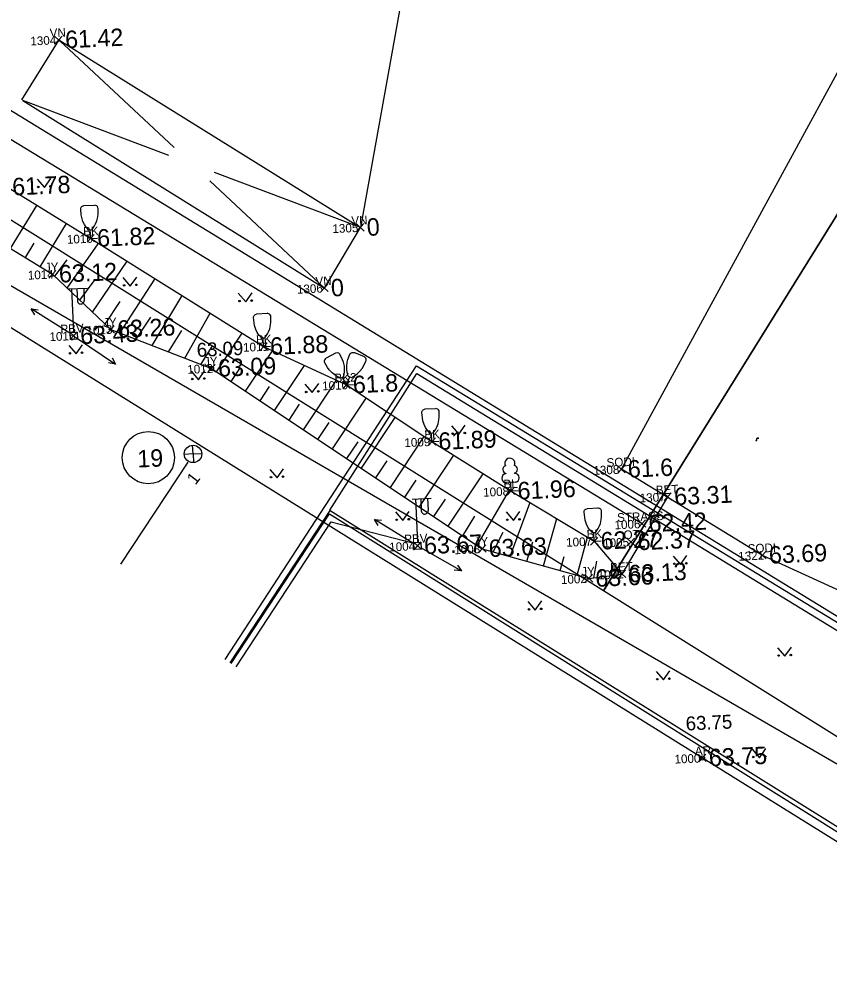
# Model space of a CAD drawing. Extents: x 641745 to 642007, y 6457342 to 6457597.
# Drawn here: x 641868.8 to 641915.4, y 6457342.1 to 6457396.3 of the extents above; entities that cross this region are included whole.
import ezdxf

# ---------------------------------------------------------------- set-up
doc = ezdxf.new("R2010")
doc.units = 0
for name, color, linetype in [('01_HOONED', 7, 'Continuous'), ('03_SITUATSIOON', 7, 'Continuous'), ('04_OK', 7, 'Continuous'), ('10_PUUD', 7, 'Continuous'), ('11_VALGUSPOST', 7, 'Continuous'), ('12_MPPOST', 7, 'Continuous'), ('15_VEETORU', 7, 'Continuous'), ('16_SOOJATORU', 7, 'Continuous'), ('20_KPKAABEL', 7, 'Continuous'), ('21_MPKAABEL', 7, 'Continuous'), ('28_AIAD', 7, 'Continuous'), ('30_TEEAARED', 7, 'Continuous'), ('40_KRUNDIPIIR', 7, 'Continuous'), ('41_KOLVIKUPIIR', 7, 'Continuous'), ('42_JARSAK', 7, 'Continuous'), ('49_ABIINFO', 7, 'Continuous'), ('54_PUNKTID', 7, 'Continuous'), ('59_VKORGUS', 7, 'Continuous'), ('62_JRKNR', 7, 'Continuous'), ('63_KARVUD', 7, 'Continuous')]:
    doc.layers.add(name, color=color, linetype=linetype)

# ---------------------------------------------------------------- blocks, each defined once
blk = doc.blocks.new('PBV')
at = {"layer": '63_KARVUD'}
for p, q in [((-200, 2700), (900, 2700)), ((0, 2700), (0, 200)), ((300, 2700), (300, 2000)), ((700, 2700), (700, 2000))]:
    blk.add_line(p, q, dxfattribs=at)
blk.add_lwpolyline([(-200, 200), (200, 200), (200, -200), (-200, -200)], close=True, dxfattribs=at)
blk.add_arc((500, 2000), 200, 179.9393, 0.0607, dxfattribs=at)
blk = doc.blocks.new('VKITPU')
at = {"layer": '63_KARVUD'}
for p, q in [((-300, 1900), (300, 1900)), ((-100, 500), (100, 500)), ((0, 0), (0, 500)), ((0, 0), (400, 0))]:
    blk.add_line(p, q, dxfattribs=at)
for points in [[(-100, 500), (-258.4, 712.96), (-322.92, 824.71), (-400, 1000), (-461.28, 1225.3), (-484.95, 1381.3), (-500, 1700), (-497.94, 1741.58), (-468.34, 1813.02), (-428.03, 1850.1), (-300, 1900)], [(100, 500), (258.4, 712.96), (322.92, 824.71), (400, 1000), (461.28, 1225.3), (484.95, 1381.3), (500, 1700), (497.94, 1741.58), (468.34, 1813.02), (428.03, 1850.1), (300, 1900)]]:
    blk.add_lwpolyline(points, dxfattribs=at)
blk = doc.blocks.new('VLAIPU')
at = {"layer": '63_KARVUD'}
for p, q in [((-250, 1032.06), (-250, 1000)), ((250, 1032.06), (250, 1000)), ((250, 500), (-250, 500)), ((0, 0), (0, 500)), ((400, 0), (0, 0))]:
    blk.add_line(p, q, dxfattribs=at)
for centre, radius, start, end in [((0, 1600), 291.55, 332.5799, 207.4201), ((-200, 1250), 223.61, 105.2441, 257.079033), ((200, 1250), 223.61, 282.920967, 74.7559), ((-250, 750), 250, 90.000006, 270), ((250, 750), 250, 270, 89.999994)]:
    blk.add_arc(centre, radius, start, end, dxfattribs=at)
blk = doc.blocks.new('V2KITP')
at = {"layer": '63_KARVUD'}
for p, q in [((-544.6, 1844.84), (-1086.51, 1587.29)), ((544.6, 1844.84), (1086.51, 1587.29)), ((-124.29, 494.52), (-304.94, 408.67)), ((0, 0), (-214.62, 451.6)), ((0, 0), (214.62, 451.6)), ((0, 0), (400, 0)), ((124.29, 494.52), (304.94, 408.67))]:
    blk.add_line(p, q, dxfattribs=at)
for points in [[(-124.29, 494.52), (-72.64, 754.86), (-62.34, 883.48), (-67.96, 1074.89), (-109.33, 1304.68), (-154.9, 1455.74), (-278.11, 1750.05), (-297.82, 1786.72), (-355.21, 1838.54), (-407.54, 1854.72), (-544.6, 1844.84)], [(124.29, 494.52), (72.64, 754.86), (62.34, 883.48), (67.96, 1074.89), (109.33, 1304.68), (154.9, 1455.74), (278.11, 1750.05), (297.82, 1786.72), (355.21, 1838.54), (407.54, 1854.72), (544.6, 1844.84)], [(-304.94, 408.67), (-539.42, 533.02), (-645.66, 606.26), (-790.52, 731.5), (-942.57, 908.69), (-1030.91, 1039.42), (-1181.3, 1320.81), (-1197.29, 1359.25), (-1201.22, 1436.48), (-1180.73, 1487.27), (-1086.51, 1587.29)], [(304.94, 408.67), (539.42, 533.02), (645.66, 606.26), (790.52, 731.5), (942.57, 908.69), (1030.91, 1039.42), (1181.3, 1320.81), (1197.29, 1359.25), (1201.22, 1436.48), (1180.73, 1487.27), (1086.51, 1587.29)]]:
    blk.add_lwpolyline(points, dxfattribs=at)
blk = doc.blocks.new('VMURU_')
at = {"layer": '63_KARVUD'}
for p, q in [((-403, 505.28), (0, 0)), ((0, 0), (397, 505.28))]:
    blk.add_line(p, q, dxfattribs=at)
for centre, radius in [((-353, 55.28), 42.8), ((347, 55.28), 45.22)]:
    blk.add_circle(centre, radius, dxfattribs=at)
blk = doc.blocks.new('TONGER')
for points in [[(-19, 90), (-65, 81), (-65, 99)], [(10, 32), (-15, -11), (-28, 1)], [(70, 10), (84, -34), (66, -36)]]:
    blk.add_lwpolyline(points, close=True)
blk.add_arc((61, 90), 126, 163.4234, 295.1745)
blk = doc.blocks.new('WMNOOL')
at = {"layer": '63_KARVUD'}
blk.add_line((200, 0), (2900, 0), dxfattribs=at)
blk.add_lwpolyline([(2535.93, 176.13), (2900, 0), (2530.75, -176.23)], dxfattribs=at)
blk = doc.blocks.new('VKANKA')
at = {"layer": '63_KARVUD'}
for q in [(-500, 0), (0, 500), (500, 0), (0, -500)]:
    blk.add_line((0, 0), q, dxfattribs=at)
blk.add_circle((0, 0), 500, dxfattribs=at)

msp = doc.modelspace()

# ---------------------------------------------------------------- linework, layer by layer
at = {"layer": '01_HOONED'}
for p, q in [((641871.076, 6457395.116), (641868.941, 6457391.68)), ((641871.076, 6457395.116), (641888.414, 6457384.338)), ((641871.076, 6457395.116), (641877.707, 6457388.927)), ((641869.014, 6457391.635), (641886.351, 6457380.857)), ((641877.41, 6457388.477), (641869.014, 6457391.635)), ((641888.414, 6457384.338), (641880.034, 6457387.49)), ((641879.756, 6457387.014), (641886.351, 6457380.857)), ((641886.351, 6457380.857), (641888.414, 6457384.338))]:
    msp.add_line(p, q, dxfattribs=at)
at = {"layer": '03_SITUATSIOON'}
msp.add_line((641903.453, 6457364.432), (641906.083, 6457368.872), dxfattribs=at)
msp.add_lwpolyline([(641903.416, 6457370.451), (641925.897, 6457411.726), (641937.326, 6457413.224), (641949.991, 6457428.447), (641961.112, 6457421.452), (641962.003, 6457414.702), (641958.06, 6457409.307), (641955.521, 6457396.126), (641947.93, 6457383.078), (641926.138, 6457360.259), (641920.493, 6457361.41), (641911.525, 6457365.509), (641903.416, 6457370.451)], dxfattribs=at)
at = {"layer": '04_OK'}
msp.add_line((641878.494, 6457370.86), (641874.628, 6457365.009), dxfattribs=at)
msp.add_circle((641876.228, 6457371.123), 1.5, dxfattribs=at)
at = {"layer": '15_VEETORU'}
msp.add_line((641824.101, 6457406.578), (641928.71, 6457346.066), dxfattribs=at)
at = {"layer": '16_SOOJATORU'}
msp.add_lwpolyline([(641904.605, 6457367.322), (641859.321, 6457394.855), (641858.08, 6457393.011), (641855.248, 6457394.747), (641856.379, 6457396.947), (641827.67, 6457414.657), (641828.34, 6457415.698), (641832.824, 6457423.114), (641832.824, 6457423.114)], dxfattribs=at)
at = {"layer": '20_KPKAABEL'}
msp.add_lwpolyline([(641880.641, 6457359.522), (641891.641, 6457376.389), (641923.987, 6457356.692), (641932.857, 6457369.872), (642006.743, 6457460.009)], dxfattribs=at)
at = {"layer": '21_MPKAABEL'}
for points in [[(641886.657, 6457368.1), (641891.656, 6457375.95), (641931.576, 6457351.555)], [(641880.934, 6457359.336), (641886.673, 6457368.094), (641926.764, 6457343.126)], [(641880.992, 6457359.299), (641886.647, 6457367.885), (641926.671, 6457342.841)], [(641881.286, 6457359.112), (641886.737, 6457367.433), (641891.495, 6457366.208)]]:
    msp.add_lwpolyline(points, dxfattribs=at)
at = {"layer": '28_AIAD'}
msp.add_line((641835.892, 6457410.904), (641921.786, 6457358.365), dxfattribs=at)
at = {"layer": '30_TEEAARED'}
msp.add_lwpolyline([(641926.93, 6457342.144), (641828.278, 6457403.482), (641823.714, 6457406.33)], dxfattribs=at)
at = {"layer": '40_KRUNDIPIIR'}
for points in [[(641902.395, 6457363.466), (641757.522, 6457454.056), (641764.364, 6457465.092), (641767.381, 6457463.206), (641787.55, 6457495.157), (641782.587, 6457498.708), (641820.173, 6457559.244), (641847.517, 6457582.948), (641974.068, 6457478.846)], [(641928.024, 6457347.458), (641902.395, 6457363.466), (641974.068, 6457478.846), (641991.127, 6457450.509), (641945.568, 6457376.109)]]:
    msp.add_lwpolyline(points, close=True, dxfattribs=at)
at = {"layer": '41_KOLVIKUPIIR'}
msp.add_line((641897.774, 6457436.134), (641888.414, 6457384.338), dxfattribs=at)
at = {"layer": '42_JARSAK'}
for p, q in [((641868.311, 6457383.129), (641869.829, 6457385.61)), ((641870.017, 6457382.086), (641871.533, 6457384.563)), ((641869.164, 6457382.608), (641869.67, 6457383.434)), ((641871.573, 6457380.846), (641873.338, 6457383.41)), ((641870.848, 6457381.535), (641871.564, 6457382.488)), ((641873.024, 6457379.47), (641875.005, 6457382.411)), ((641872.298, 6457380.158), (641873.17, 6457381.361)), ((641874.591, 6457378.278), (641876.595, 6457381.365)), ((641876.457, 6457377.558), (641878.16, 6457380.394)), ((641873.749, 6457378.782), (641874.608, 6457380.08)), ((641875.524, 6457377.918), (641876.364, 6457379.186)), ((641878.322, 6457376.838), (641879.775, 6457379.42)), ((641877.389, 6457377.198), (641878.16, 6457378.422)), ((641880.153, 6457376.05), (641881.628, 6457378.266)), ((641879.255, 6457376.478), (641879.899, 6457377.498)), ((641881.818, 6457374.942), (641883.363, 6457377.264)), ((641880.985, 6457375.496), (641881.482, 6457376.243)), ((641883.482, 6457373.834), (641885.2, 6457376.414)), ((641885.147, 6457372.726), (641887.036, 6457375.564)), ((641882.65, 6457374.388), (641883.194, 6457375.205)), ((641886.812, 6457371.618), (641888.756, 6457374.539)), ((641884.315, 6457373.28), (641884.916, 6457374.183)), ((641888.477, 6457370.51), (641890.423, 6457373.435)), ((641885.979, 6457372.172), (641886.627, 6457373.145)), ((641890.141, 6457369.402), (641892.09, 6457372.33)), ((641887.644, 6457371.064), (641888.293, 6457372.038)), ((641891.806, 6457368.294), (641893.78, 6457371.259)), ((641889.309, 6457369.956), (641889.958, 6457370.931)), ((641893.471, 6457367.186), (641895.476, 6457370.199)), ((641890.974, 6457368.848), (641891.626, 6457369.828)), ((641895.136, 6457366.078), (641896.984, 6457369.26)), ((641892.639, 6457367.74), (641893.302, 6457368.736)), ((641897.018, 6457365.443), (641898.164, 6457368.498)), ((641894.303, 6457366.632), (641895.002, 6457367.762)), ((641898.944, 6457364.906), (641899.7, 6457367.618)), ((641896.054, 6457365.712), (641896.63, 6457366.844)), ((641897.981, 6457365.175), (641898.329, 6457366.282)), ((641900.87, 6457364.369), (641901.478, 6457366.547)), ((641899.907, 6457364.637), (641900.134, 6457365.452)), ((641901.842, 6457364.219), (641902.013, 6457365.175)), ((641902.833, 6457364.35), (641902.948, 6457364.985))]:
    msp.add_line(p, q, dxfattribs=at)
for points in [[(641826.737, 6457413.982), (641843.898, 6457401.447), (641853.509, 6457395.329), (641863.343, 6457389.598), (641872.916, 6457383.712), (641882.853, 6457377.5), (641887.612, 6457375.298), (641892.527, 6457372.041), (641897.077, 6457369.199), (641901.853, 6457366.321), (641903.453, 6457364.432)], [(641827.084, 6457412.748), (641827.583, 6457410.971), (641827.753, 6457409.526), (641840.611, 6457400.401), (641850.812, 6457393.835), (641870.72, 6457381.656), (641874.068, 6457378.48), (641879.86, 6457376.245), (641895.418, 6457365.89), (641901.547, 6457364.18), (641903.453, 6457364.432)]]:
    msp.add_lwpolyline(points, dxfattribs=at)
at = {"layer": '54_PUNKTID'}
for p, q in [((641870.855, 6457395.318), (641871.298, 6457394.914)), ((641870.874, 6457394.895), (641871.279, 6457395.337)), ((641888.211, 6457384.117), (641888.616, 6457384.56)), ((641888.193, 6457384.541), (641888.635, 6457384.136)), ((641872.695, 6457383.915), (641873.137, 6457383.51)), ((641872.714, 6457383.491), (641873.118, 6457383.934)), ((641870.498, 6457381.858), (641870.941, 6457381.453)), ((641870.517, 6457381.434), (641870.922, 6457381.877)), ((641886.13, 6457381.059), (641886.573, 6457380.655)), ((641886.149, 6457380.636), (641886.554, 6457381.078)), ((641873.846, 6457378.682), (641874.289, 6457378.277)), ((641873.865, 6457378.258), (641874.27, 6457378.701)), ((641871.72, 6457378.324), (641872.163, 6457377.919)), ((641871.739, 6457377.9), (641872.144, 6457378.343)), ((641882.632, 6457377.703), (641883.075, 6457377.298)), ((641882.651, 6457377.279), (641883.056, 6457377.722)), ((641879.639, 6457376.447), (641880.082, 6457376.042)), ((641879.658, 6457376.023), (641880.063, 6457376.466)), ((641887.391, 6457375.5), (641887.833, 6457375.095)), ((641887.41, 6457375.076), (641887.815, 6457375.519)), ((641892.305, 6457372.243), (641892.748, 6457371.839)), ((641892.324, 6457371.82), (641892.729, 6457372.262)), ((641903.194, 6457370.653), (641903.637, 6457370.248)), ((641903.213, 6457370.229), (641903.618, 6457370.672)), ((641896.856, 6457369.401), (641897.299, 6457368.996)), ((641896.875, 6457368.977), (641897.28, 6457369.42)), ((641905.862, 6457369.075), (641906.304, 6457368.67)), ((641905.881, 6457368.651), (641906.285, 6457369.094)), ((641904.384, 6457367.524), (641904.827, 6457367.119)), ((641904.403, 6457367.1), (641904.808, 6457367.543)), ((641891.483, 6457366.258), (641891.925, 6457365.853)), ((641891.502, 6457365.834), (641891.906, 6457366.277)), ((641901.632, 6457366.523), (641902.075, 6457366.119)), ((641901.651, 6457366.1), (641902.056, 6457366.542)), ((641903.754, 6457366.484), (641904.196, 6457366.079)), ((641903.772, 6457366.06), (641904.177, 6457366.503)), ((641895.197, 6457366.092), (641895.639, 6457365.687)), ((641895.216, 6457365.668), (641895.62, 6457366.111)), ((641911.304, 6457365.711), (641911.747, 6457365.307)), ((641911.323, 6457365.288), (641911.728, 6457365.73)), ((641903.232, 6457364.634), (641903.675, 6457364.229)), ((641903.251, 6457364.21), (641903.656, 6457364.653)), ((641901.326, 6457364.382), (641901.768, 6457363.977)), ((641901.345, 6457363.959), (641901.75, 6457364.401)), ((641907.854, 6457354.07), (641908.297, 6457353.665)), ((641907.873, 6457353.646), (641908.278, 6457354.089))]:
    msp.add_line(p, q, dxfattribs=at)
at = {"layer": '59_VKORGUS'}
for centre in [(641879.86, 6457376.245), (641908.075, 6457353.867)]:
    msp.add_circle(centre, 0.12, dxfattribs=at)

# ---------------------------------------------------------------- block references
at = {"layer": '03_SITUATSIOON', "xscale": 0.000999898960798439, "yscale": 0.0009998989607984392, "rotation": -85.17895182385338}
msp.add_blockref('TONGER', (641911.186, 6457372.178), dxfattribs=at)
at = {"layer": '04_OK', "xscale": 0.000999898960798439, "yscale": 0.0009998989607984392, "rotation": 2.563753322136709}
msp.add_blockref('VKANKA', (641878.797, 6457371.333), dxfattribs=at)
at = {"layer": '10_PUUD', "xscale": 0.000999898960798439, "yscale": 0.0009998989607984392, "rotation": 2.563753322136709}
for name, p in [('VKITPU', (641872.916, 6457383.712)), ('VKITPU', (641882.853, 6457377.5)), ('V2KITP', (641887.612, 6457375.298)), ('VKITPU', (641892.527, 6457372.041)), ('VLAIPU', (641897.077, 6457369.199)), ('VKITPU', (641901.853, 6457366.321))]:
    msp.add_blockref(name, p, dxfattribs=at)
at = {"layer": '11_VALGUSPOST', "xscale": 0.000999898960798439, "yscale": 0.0009998989607984392, "rotation": 2.563753322136709}
for p in [(641871.941, 6457378.121), (641891.704, 6457366.056)]:
    msp.add_blockref('PBV', p, dxfattribs=at)
at = {"layer": '12_MPPOST'}
for p, xscale, yscale, rotation in [((641871.941, 6457378.121), 0.0009998989607984392, 0.000999898960798439, 147.8473552461114), ((641871.941, 6457378.121), 0.000999898960798439, 0.0009998989607984392, -34.025785842516754), ((641891.704, 6457366.056), 0.000999898960798439, 0.000999898960798439, 148.59542088240568), ((641891.704, 6457366.056), 0.0009998989607984392, 0.000999898960798439, -29.693140879386362)]:
    msp.add_blockref('WMNOOL', p, dxfattribs=dict(at, xscale=xscale, yscale=yscale, rotation=rotation))
at = {"layer": '41_KOLVIKUPIIR', "xscale": 0.000999898960798439, "yscale": 0.0009998989607984392, "rotation": 2.563753322136709}
for p in [(641870.26, 6457386.631), (641875.194, 6457380.974), (641881.825, 6457380.073), (641872.077, 6457377.077), (641879.109, 6457375.596), (641885.654, 6457374.855), (641894.074, 6457372.462), (641883.63, 6457369.959), (641890.854, 6457367.513), (641897.216, 6457367.512), (641906.809, 6457364.984), (641898.463, 6457362.365), (641912.811, 6457359.713), (641905.832, 6457358.353), (641911.35, 6457353.884)]:
    msp.add_blockref('VMURU_', p, dxfattribs=at)

# ---------------------------------------------------------------- texts
at = {"layer": '01_HOONED'}
msp.add_text('1', height=0.7, rotation=52.4423, dxfattribs=at).set_placement((641878.938, 6457369.514))
at = {"layer": '04_OK'}
msp.add_text('19', height=0.9999, rotation=2.5638, dxfattribs=at).set_placement((641875.617, 6457370.551))
at = {"layer": '49_ABIINFO'}
for s, p in [('VN', (641870.57, 6457395.26)), ('VN', (641887.907, 6457384.482)), ('BK', (641872.492, 6457383.86)), ('JY', (641870.296, 6457381.804)), ('VN', (641885.845, 6457381.001)), ('JY', (641873.644, 6457378.628)), ('PBV', (641871.185, 6457378.254)), ('BK', (641882.43, 6457377.648)), ('JY', (641879.437, 6457376.392)), ('BK2', (641886.939, 6457375.434)), ('BK', (641892.103, 6457372.189)), ('SODI', (641902.576, 6457370.58)), ('BL', (641896.653, 6457369.347)), ('BET', (641905.41, 6457369.009)), ('STRASS', (641903.183, 6457367.425)), ('PBV', (641890.947, 6457366.189)), ('BK', (641901.43, 6457366.469)), ('OT', (641903.551, 6457366.429)), ('JY', (641894.994, 6457366.038)), ('SODI', (641910.685, 6457365.638)), ('BET', (641902.78, 6457364.568)), ('JY', (641901.123, 6457364.328)), ('AR', (641907.651, 6457354.015))]:
    msp.add_text(s, height=0.4999, rotation=2.5638, dxfattribs=at).set_placement(p)
at = {"layer": '59_VKORGUS'}
for s, p in [('63.09', (641879.028, 6457376.903)), ('63.75', (641907.13, 6457355.445))]:
    msp.add_text(s, height=0.7999, rotation=2.5638, dxfattribs=at).set_placement(p)
at = {"layer": '62_JRKNR'}
for s, p in [('1304', (641869.46, 6457394.793)), ('1305', (641886.821, 6457384.017)), ('1016', (641871.559, 6457383.401)), ('1014', (641869.315, 6457381.343)), ('1306', (641884.782, 6457380.536)), ('1013', (641872.687, 6457378.168)), ('1015', (641870.56, 6457377.809)), ('1011', (641881.685, 6457377.198)), ('1012', (641878.479, 6457375.933)), ('1010', (641886.231, 6457374.986)), ('1009', (641890.957, 6457371.721)), ('1308', (641901.823, 6457370.129)), ('1008', (641895.484, 6457368.877)), ('1307', (641904.482, 6457368.55)), ('1006', (641903.035, 6457367.001)), ('1004', (641890.087, 6457365.733)), ('1003', (641893.825, 6457365.568)), ('1007', (641900.252, 6457365.999)), ('1005', (641902.382, 6457365.96)), ('1321', (641910.144, 6457365.197)), ('1001', (641902.072, 6457364.12)), ('1002', (641899.954, 6457363.858)), ('1000', (641906.482, 6457353.546))]:
    msp.add_text(s, height=0.4999, rotation=2.5638, dxfattribs=at).set_placement(p)
at = {"layer": '63_KARVUD'}
for s, p in [(' 61.42', (641871.099, 6457394.616)), (' 61.78', (641868.057, 6457386.162)), (' 0', (641888.436, 6457383.839)), (' 61.82', (641872.938, 6457383.213)), (' 63.12', (641870.742, 6457381.156)), (' 0', (641886.374, 6457380.357)), (' 63.26', (641874.09, 6457377.98)), (' 63.43', (641871.964, 6457377.622)), (' 61.88', (641882.876, 6457377.001)), (' 63.09', (641879.883, 6457375.745)), (' 61.8', (641887.634, 6457374.798)), (' 61.89', (641892.549, 6457371.542)), (' 61.6', (641903.438, 6457369.951)), (' 61.96', (641897.1, 6457368.699)), (' 63.31', (641906.105, 6457368.373)), (' 62.42', (641904.628, 6457366.822)), (' 63.67', (641891.726, 6457365.556)), (' 62.27', (641901.876, 6457365.821)), (' 62.37', (641903.997, 6457365.782)), (' 63.63', (641895.44, 6457365.39)), (' 63.69', (641911.548, 6457365.01)), (' 63.13', (641903.476, 6457363.932)), (' 63.66', (641901.569, 6457363.68)), (' 63.75', (641908.097, 6457353.368))]:
    msp.add_text(s, height=0.9999, rotation=2.5638, dxfattribs=at).set_placement(p)

doc.saveas('drawing.dxf')
